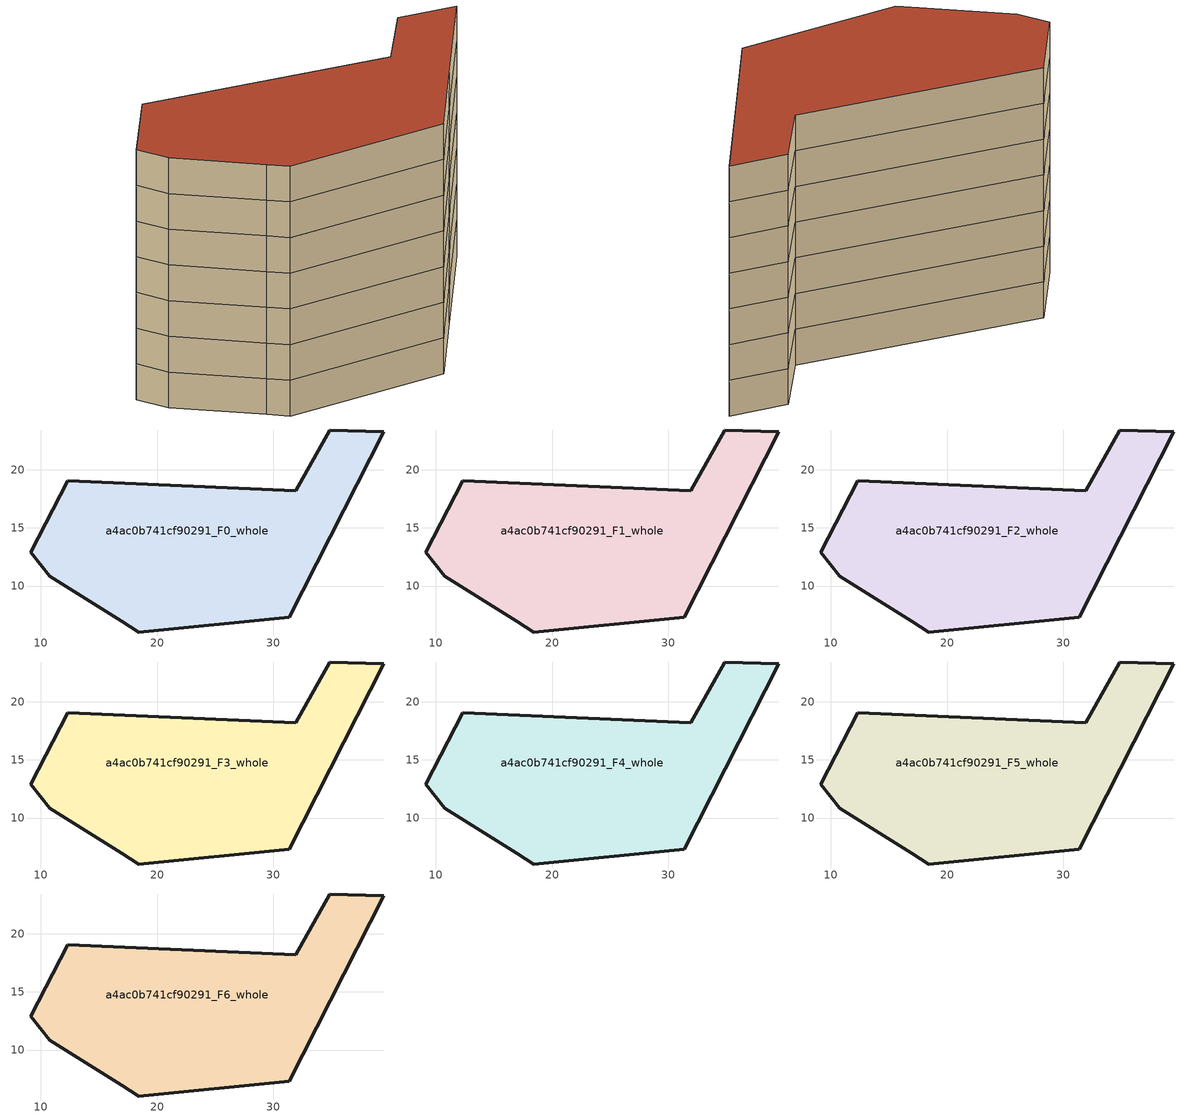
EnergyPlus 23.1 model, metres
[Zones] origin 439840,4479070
a4ac0b741cf90291_F0_whole
 floor ground (EU_floor_Construction): 39.51,23.27 34.9,14.24 31.37,7.32 18.41,6.05 16.93,6.97 10.76,10.83 9.1,12.93 12.29,19.04 31.91,18.18 34.83,23.42 z0
 wall outside (EU_wall_Construction): 12.29,19.04 9.1,12.93 10.76,10.83 16.93,6.97 18.41,6.05 31.37,7.32 34.9,14.24 39.51,23.27 34.83,23.42 31.91,18.18 12.29,19.04 z0:3
a4ac0b741cf90291_F1_whole
 floor to a4ac0b741cf90291_F0_whole (EU_floor_Construction): 39.51,23.27 34.9,14.24 31.37,7.32 18.41,6.05 16.93,6.97 10.76,10.83 9.1,12.93 12.29,19.04 31.91,18.18 34.83,23.42 z3
 wall outside (EU_wall_Construction): 12.29,19.04 9.1,12.93 10.76,10.83 16.93,6.97 18.41,6.05 31.37,7.32 34.9,14.24 39.51,23.27 34.83,23.42 31.91,18.18 12.29,19.04 z3:6
a4ac0b741cf90291_F2_whole
 floor to a4ac0b741cf90291_F1_whole (EU_floor_Construction): 39.51,23.27 34.9,14.24 31.37,7.32 18.41,6.05 16.93,6.97 10.76,10.83 9.1,12.93 12.29,19.04 31.91,18.18 34.83,23.42 z6
 wall outside (EU_wall_Construction): 12.29,19.04 9.1,12.93 10.76,10.83 16.93,6.97 18.41,6.05 31.37,7.32 34.9,14.24 39.51,23.27 34.83,23.42 31.91,18.18 12.29,19.04 z6:9
a4ac0b741cf90291_F3_whole
 floor to a4ac0b741cf90291_F2_whole (EU_floor_Construction): 39.51,23.27 34.9,14.24 31.37,7.32 18.41,6.05 16.93,6.97 10.76,10.83 9.1,12.93 12.29,19.04 31.91,18.18 34.83,23.42 z9
 wall outside (EU_wall_Construction): 12.29,19.04 9.1,12.93 10.76,10.83 16.93,6.97 18.41,6.05 31.37,7.32 34.9,14.24 39.51,23.27 34.83,23.42 31.91,18.18 12.29,19.04 z9:12
a4ac0b741cf90291_F4_whole
 floor to a4ac0b741cf90291_F3_whole (EU_floor_Construction): 39.51,23.27 34.9,14.24 31.37,7.32 18.41,6.05 16.93,6.97 10.76,10.83 9.1,12.93 12.29,19.04 31.91,18.18 34.83,23.42 z12
 wall outside (EU_wall_Construction): 12.29,19.04 9.1,12.93 10.76,10.83 16.93,6.97 18.41,6.05 31.37,7.32 34.9,14.24 39.51,23.27 34.83,23.42 31.91,18.18 12.29,19.04 z12:15
a4ac0b741cf90291_F5_whole
 floor to a4ac0b741cf90291_F4_whole (EU_floor_Construction): 39.51,23.27 34.9,14.24 31.37,7.32 18.41,6.05 16.93,6.97 10.76,10.83 9.1,12.93 12.29,19.04 31.91,18.18 34.83,23.42 z15
 wall outside (EU_wall_Construction): 12.29,19.04 9.1,12.93 10.76,10.83 16.93,6.97 18.41,6.05 31.37,7.32 34.9,14.24 39.51,23.27 34.83,23.42 31.91,18.18 12.29,19.04 z15:18
a4ac0b741cf90291_F6_whole
 floor to a4ac0b741cf90291_F5_whole (EU_floor_Construction): 39.51,23.27 34.9,14.24 31.37,7.32 18.41,6.05 16.93,6.97 10.76,10.83 9.1,12.93 12.29,19.04 31.91,18.18 34.83,23.42 z18
 wall outside (EU_wall_Construction): 12.29,19.04 9.1,12.93 10.76,10.83 16.93,6.97 18.41,6.05 31.37,7.32 34.9,14.24 39.51,23.27 34.83,23.42 31.91,18.18 12.29,19.04 z18:21
 roof outside (EU_roof_Construction): 31.37,7.32 34.9,14.24 39.51,23.27 34.83,23.42 31.91,18.18 12.29,19.04 9.1,12.93 10.76,10.83 16.93,6.97 18.41,6.05 z21
[Building]
EU S2 Campaign: North Axis=0; Terrain=City; Solar Distribution=FullExterior
[Site:Location]
Madrid: Latitude=40.5; Longitude=-3.5; Time Zone=1; Elevation=609
[SizingPeriod:WeatherFileDays]
AnnualSizingPeriod: Begin Month=1; Begin Day of Month=1; End Month=12; End Day of Month=31; Day of Week for Start Day=Monday; Use Weather File Daylight Saving Period=No; Use Weather File Rain and Snow Indicators=No
[MATERIAL]
EU_InternalMass_Material: Roughness=MediumRough; Thickness=0.1; Conductivity=1; Density=1800; Specific Heat=900; Thermal Absorptance=0.9; Solar Absorptance=0.7; Visible Absorptance=0.7
[MATERIAL:NOMASS] Roughness=MediumRough; Thermal Absorptance=0.9; Solar Absorptance=0.7; Visible Absorptance=0.7
Name | Thermal Resistance
EU_wall_NoMass | 1.60022
EU_roof_NoMass | 1.57597
EU_floor_NoMass | 0.470652
[CONSTRUCTION]
EU_wall_Construction: EU_wall_NoMass
EU_roof_Construction: EU_roof_NoMass
EU_floor_Construction: EU_floor_NoMass
EU_InternalMass_Construction: EU_InternalMass_Material
[ZONE] Type=1; Multiplier=1; Ceiling Height=autocalculate; Volume=872.15; Floor Area=autocalculate; Part of Total Floor Area=Yes
a4ac0b741cf90291_F0_whole; a4ac0b741cf90291_F1_whole; a4ac0b741cf90291_F2_whole; a4ac0b741cf90291_F3_whole; a4ac0b741cf90291_F4_whole; a4ac0b741cf90291_F5_whole; a4ac0b741cf90291_F6_whole
[INTERNALMASS] Construction=EU_InternalMass_Construction; Surface Area=290.717
Name | Zone or ZoneList
a4ac0b741cf90291_F0_whole_EU_InternalMass | a4ac0b741cf90291_F0_whole
a4ac0b741cf90291_F1_whole_EU_InternalMass | a4ac0b741cf90291_F1_whole
a4ac0b741cf90291_F2_whole_EU_InternalMass | a4ac0b741cf90291_F2_whole
a4ac0b741cf90291_F3_whole_EU_InternalMass | a4ac0b741cf90291_F3_whole
a4ac0b741cf90291_F4_whole_EU_InternalMass | a4ac0b741cf90291_F4_whole
a4ac0b741cf90291_F5_whole_EU_InternalMass | a4ac0b741cf90291_F5_whole
a4ac0b741cf90291_F6_whole_EU_InternalMass | a4ac0b741cf90291_F6_whole
[OTHEREQUIPMENT] Fuel Type=Electricity; Design Level Calculation Method=Watts/Area; Power per Zone Floor Area=1; Fraction Latent=0; Fraction Radiant=0; Fraction Lost=0; Carbon Dioxide Generation Rate=0; EndUse Subcategory=EU_Step8_InternalGains
Name | Zone or ZoneList or Space or SpaceList | Schedule
EU_Step8_InternalGain_a4ac0b741cf90291_F0_whole_f000 | a4ac0b741cf90291_F0_whole | EU_Step8_GainSchedule_a4ac0b741cf90291_F0_whole_f000
EU_Step8_InternalGain_a4ac0b741cf90291_F1_whole_f000 | a4ac0b741cf90291_F1_whole | EU_Step8_GainSchedule_a4ac0b741cf90291_F1_whole_f000
EU_Step8_InternalGain_a4ac0b741cf90291_F2_whole_f000 | a4ac0b741cf90291_F2_whole | EU_Step8_GainSchedule_a4ac0b741cf90291_F2_whole_f000
EU_Step8_InternalGain_a4ac0b741cf90291_F3_whole_f000 | a4ac0b741cf90291_F3_whole | EU_Step8_GainSchedule_a4ac0b741cf90291_F3_whole_f000
EU_Step8_InternalGain_a4ac0b741cf90291_F4_whole_f000 | a4ac0b741cf90291_F4_whole | EU_Step8_GainSchedule_a4ac0b741cf90291_F4_whole_f000
EU_Step8_InternalGain_a4ac0b741cf90291_F5_whole_f000 | a4ac0b741cf90291_F5_whole | EU_Step8_GainSchedule_a4ac0b741cf90291_F5_whole_f000
EU_Step8_InternalGain_a4ac0b741cf90291_F6_whole_f000 | a4ac0b741cf90291_F6_whole | EU_Step8_GainSchedule_a4ac0b741cf90291_F6_whole_f000
[ZONEVENTILATION:DESIGNFLOWRATE] Schedule=EU_AlwaysOn; Design Flow Rate Calculation Method=AirChanges/Hour; Air Changes per Hour=0.480704; Ventilation Type=Natural; Fan Pressure Rise=0; Fan Total Efficiency=1; Constant Term Coefficient=1; Temperature Term Coefficient=0; Velocity Term Coefficient=0; Velocity Squared Term Coefficient=0; Minimum Indoor Temperature=-100; Maximum Indoor Temperature=100; Delta Temperature=-100; Minimum Outdoor Temperature=-100; Maximum Outdoor Temperature=100; Maximum Wind Speed=40
Name | Zone or ZoneList or Space or SpaceList
EU_ConstantAir_a4ac0b741cf90291_F0_whole | a4ac0b741cf90291_F0_whole
EU_ConstantAir_a4ac0b741cf90291_F1_whole | a4ac0b741cf90291_F1_whole
EU_ConstantAir_a4ac0b741cf90291_F2_whole | a4ac0b741cf90291_F2_whole
EU_ConstantAir_a4ac0b741cf90291_F3_whole | a4ac0b741cf90291_F3_whole
EU_ConstantAir_a4ac0b741cf90291_F4_whole | a4ac0b741cf90291_F4_whole
EU_ConstantAir_a4ac0b741cf90291_F5_whole | a4ac0b741cf90291_F5_whole
EU_ConstantAir_a4ac0b741cf90291_F6_whole | a4ac0b741cf90291_F6_whole
[HVACTEMPLATE:THERMOSTAT] Constant Heating Setpoint=20; Constant Cooling Setpoint=50
EU_HeatOnly_a4ac0b741cf90291_F0_whole; EU_HeatOnly_a4ac0b741cf90291_F1_whole; EU_HeatOnly_a4ac0b741cf90291_F2_whole; EU_HeatOnly_a4ac0b741cf90291_F3_whole; EU_HeatOnly_a4ac0b741cf90291_F4_whole; EU_HeatOnly_a4ac0b741cf90291_F5_whole; EU_HeatOnly_a4ac0b741cf90291_F6_whole
[HVACTEMPLATE:ZONE:IDEALLOADSAIRSYSTEM] System Availability Schedule=EU_AlwaysOn; Maximum Heating Supply Air Temperature=50; Minimum Cooling Supply Air Temperature=13; Maximum Heating Supply Air Humidity Ratio=0.0156; Minimum Cooling Supply Air Humidity Ratio=0.0077; Heating Limit=NoLimit; Cooling Limit=NoLimit; Heating Availability Schedule=EU_AlwaysOn; Cooling Availability Schedule=EU_CoolingOff; Dehumidification Control Type=ConstantSensibleHeatRatio; Cooling Sensible Heat Ratio=0.7; Dehumidification Setpoint=60; Humidification Control Type=None; Humidification Setpoint=30; Outdoor Air Method=None; Outdoor Air Flow Rate per Person=0.00944; Outdoor Air Flow Rate per Zone Floor Area=0; Outdoor Air Flow Rate per Zone=0; Demand Controlled Ventilation Type=None; Outdoor Air Economizer Type=NoEconomizer; Heat Recovery Type=None; Sensible Heat Recovery Effectiveness=0.7; Latent Heat Recovery Effectiveness=0.65
Name | Template Thermostat
a4ac0b741cf90291_F0_whole | EU_HeatOnly_a4ac0b741cf90291_F0_whole
a4ac0b741cf90291_F1_whole | EU_HeatOnly_a4ac0b741cf90291_F1_whole
a4ac0b741cf90291_F2_whole | EU_HeatOnly_a4ac0b741cf90291_F2_whole
a4ac0b741cf90291_F3_whole | EU_HeatOnly_a4ac0b741cf90291_F3_whole
a4ac0b741cf90291_F4_whole | EU_HeatOnly_a4ac0b741cf90291_F4_whole
a4ac0b741cf90291_F5_whole | EU_HeatOnly_a4ac0b741cf90291_F5_whole
a4ac0b741cf90291_F6_whole | EU_HeatOnly_a4ac0b741cf90291_F6_whole
[SIZING:ZONE] Zone Cooling Design Supply Air Temperature Input Method=SupplyAirTemperature; Zone Cooling Design Supply Air Temperature=13; Zone Heating Design Supply Air Temperature Input Method=SupplyAirTemperature; Zone Heating Design Supply Air Temperature=50; Zone Cooling Design Supply Air Humidity Ratio=0.008; Zone Heating Design Supply Air Humidity Ratio=0.008; Cooling Design Air Flow Method=DesignDay; Cooling Design Air Flow Rate=0; Cooling Minimum Air Flow per Zone Floor Area=0.000762; Cooling Minimum Air Flow=0; Cooling Minimum Air Flow Fraction=0.2; Heating Design Air Flow Method=DesignDay; Heating Design Air Flow Rate=0; Heating Maximum Air Flow per Zone Floor Area=0.002032; Heating Maximum Air Flow=0.141576; Heating Maximum Air Flow Fraction=0.3; Account for Dedicated Outdoor Air System=No; Dedicated Outdoor Air System Control Strategy=NeutralSupplyAir; Dedicated Outdoor Air Low Setpoint Temperature for Design=autosize; Dedicated Outdoor Air High Setpoint Temperature for Design=autosize; Zone Load Sizing Method=Sensible Load Only No Latent Load; Zone Latent Cooling Design Supply Air Humidity Ratio Input Method=HumidityRatioDifference; Zone Cooling Design Supply Air Humidity Ratio Difference=0.005; Zone Latent Heating Design Supply Air Humidity Ratio Input Method=HumidityRatioDifference; Zone Humidification Design Supply Air Humidity Ratio Difference=0.005
a4ac0b741cf90291_F0_whole; a4ac0b741cf90291_F1_whole; a4ac0b741cf90291_F2_whole; a4ac0b741cf90291_F3_whole; a4ac0b741cf90291_F4_whole; a4ac0b741cf90291_F5_whole; a4ac0b741cf90291_F6_whole
[SCHEDULE:CONSTANT]
Name | Hourly Value
EU_AlwaysOn | 1
EU_CoolingOff | 0
[SCHEDULE:FILE] Column Number=1; Rows to Skip at Top=0; Number of Hours of Data=8760; Column Separator=Comma; Interpolate to Timestep=No; Minutes per Item=60; Adjust Schedule for Daylight Savings=Yes
Name | File
EU_Step8_GainSchedule_a4ac0b741cf90291_F0_whole_f000 | C:\Users\o_iseri\Desktop\OpenUBEM\openubem\outputs\eu_evidence\EU-11\ES-MAD-BERRUGUETE\idfs\a4ac0b741cf90291\a4ac0b741cf90291_F0_whole_f000_gain.csv
EU_Step8_GainSchedule_a4ac0b741cf90291_F1_whole_f000 | C:\Users\o_iseri\Desktop\OpenUBEM\openubem\outputs\eu_evidence\EU-11\ES-MAD-BERRUGUETE\idfs\a4ac0b741cf90291\a4ac0b741cf90291_F1_whole_f000_gain.csv
EU_Step8_GainSchedule_a4ac0b741cf90291_F2_whole_f000 | C:\Users\o_iseri\Desktop\OpenUBEM\openubem\outputs\eu_evidence\EU-11\ES-MAD-BERRUGUETE\idfs\a4ac0b741cf90291\a4ac0b741cf90291_F2_whole_f000_gain.csv
EU_Step8_GainSchedule_a4ac0b741cf90291_F3_whole_f000 | C:\Users\o_iseri\Desktop\OpenUBEM\openubem\outputs\eu_evidence\EU-11\ES-MAD-BERRUGUETE\idfs\a4ac0b741cf90291\a4ac0b741cf90291_F3_whole_f000_gain.csv
EU_Step8_GainSchedule_a4ac0b741cf90291_F4_whole_f000 | C:\Users\o_iseri\Desktop\OpenUBEM\openubem\outputs\eu_evidence\EU-11\ES-MAD-BERRUGUETE\idfs\a4ac0b741cf90291\a4ac0b741cf90291_F4_whole_f000_gain.csv
EU_Step8_GainSchedule_a4ac0b741cf90291_F5_whole_f000 | C:\Users\o_iseri\Desktop\OpenUBEM\openubem\outputs\eu_evidence\EU-11\ES-MAD-BERRUGUETE\idfs\a4ac0b741cf90291\a4ac0b741cf90291_F5_whole_f000_gain.csv
EU_Step8_GainSchedule_a4ac0b741cf90291_F6_whole_f000 | C:\Users\o_iseri\Desktop\OpenUBEM\openubem\outputs\eu_evidence\EU-11\ES-MAD-BERRUGUETE\idfs\a4ac0b741cf90291\a4ac0b741cf90291_F6_whole_f000_gain.csv
